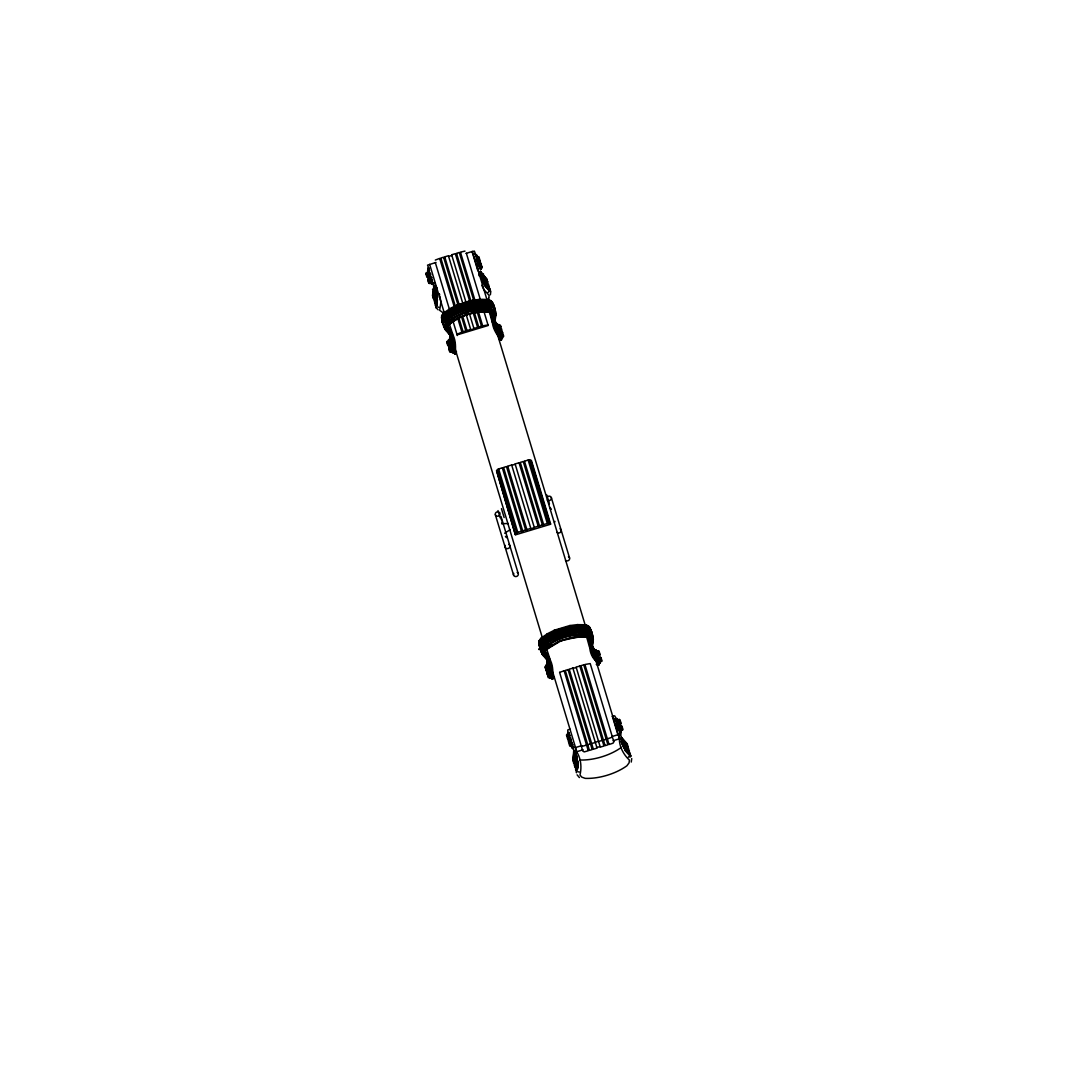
<?xml version="1.0" encoding="UTF-8"?>
<svg xmlns="http://www.w3.org/2000/svg" width="1074" height="1074" viewBox="0 0 1074 1074"><rect width="100%" height="100%" fill="white"/><g stroke="black" fill="none" stroke-linecap="round" stroke-linejoin="round"><path stroke-width="1.5" d="M554.976 521.387L554.493 522.474M631.727 758.526L631.257 762.057M449.402 341.639L449.912 335.491M449.67 343.505L450.167 337.343A90.78 41.631 -16.8 0 0 449.039 331.839M449.818 344.378L450.315 338.229A90.699 41.591 -16.8 0 0 449.187 332.725M450.154 343.935L450.53 339.317M450.261 345.868L450.704 339.505A90.699 41.591 -16.8 0 0 449.576 334.001M451.013 347.963L451.51 341.8A90.78 41.631 -16.8 0 0 443.924 327.234L441.454 317.703C453.805 304.6 474.95 298.21 492.496 302.291L495.705 311.608M451.832 349.681L452.342 343.532M546.747 666.833L547.243 660.671M547.149 669.572L547.498 662.537A90.78 41.631 -16.8 0 0 546.814 658.362M547.592 669.464L547.995 662.967M547.592 671.049L548.035 664.685A90.699 41.591 -16.8 0 0 546.908 659.194A90.699 41.591 -16.8 0 1 547.646 663.41M547.941 670.861L548.438 664.699M547.982 672.324L548.478 666.162A90.699 41.591 -16.8 0 0 545.431 656.778M548.344 673.156L548.854 666.994A90.78 41.631 -16.8 0 0 541.269 652.428L540.383 649.193L542.665 646.118L549.579 641.138M548.532 672.552L549.029 666.404A91.048 41.752 -16.8 0 0 546.706 658.228M549.176 674.875L549.673 668.713A91.008 41.738 -16.8 0 0 546.612 659.288M495.812 315.501L494.483 310.05M593.143 640.681L591.828 635.244L589.559 634.425M488.227 287.684L488.63 284.476L482.991 278.22L480.615 272.957M488.777 298.129L489.113 295.404L483.595 289.268L481.783 285.254M490.375 294.8L490.778 291.578L485.139 285.335L481.608 276.891M627.672 749.518L628.062 746.309L621.242 737.422M627.874 750.202L628.277 746.994L621.443 738.106M629.982 757.183L630.371 753.961L624.746 747.705L621.564 740.442M491.932 311.728L491.959 320.253L493.584 324.267M492.684 311.863L492.348 320.67M492.724 315.89L493.275 311.836M495.141 315.837L494.59 319.918A91.693 42.047 -16.8 0 0 498.98 332.014M500.793 332.39L496.967 327.543A91.048 41.752 -16.8 0 1 494.859 322.321L496.013 314.038L494.98 310.936C477.514 306.896 456.477 313.246 444.166 326.281L445.992 330.537M589.264 636.922L588.727 640.977L590.378 648.119M590.029 637.057L589.854 644.064M590.029 637.486L589.304 642.883L591.492 651.381M589.881 642.44L590.244 639.728M592.298 642.386L592.848 638.305L591.828 635.244M498.564 335.209L498.9 339.129L500.068 340.015L501.491 339.894L502.055 336.78M596.231 664.309L598.822 665.074L599.386 661.973M432.473 295.766L433.695 287.443M433.171 298.089L433.936 286.906M433.372 298.773L434.608 290.45L433.909 286.167M433.815 297.901L434.151 295.565M434.017 298.585L434.366 296.249M434.044 300.962L435.265 292.625L434.339 286.933M434.688 300.76L435.024 298.438M435.279 305.056L436.5 296.733L435.332 289.604M435.48 305.741L436.715 297.417L435.198 288.194M436.635 302.062L435.977 307.379L438.085 309.836M436.178 308.063L437.413 299.74L436.017 291.537M436.796 306.023L437.131 303.7M572.778 760.473L573.999 752.136M572.979 761.157L573.744 749.974M574.134 757.479L573.476 762.795L575.583 765.252M573.677 763.48L574.912 755.143L574.214 750.874M574.295 761.439L574.63 759.117M574.979 765.467L575.489 761.976M574.912 767.574L576.147 759.251L574.63 750.954M575.731 766.218L576.067 763.896M575.583 769.763L576.805 761.439L575.637 754.31M575.785 770.447L577.02 762.124L575.503 752.887M576.389 768.407L576.738 766.084M576.282 772.085L577.517 763.762M576.483 772.77L577.718 764.446L576.349 756.633M433.627 292.088L434.097 288.893M433.829 292.772L434.312 289.564M434.567 292.813L435.037 289.604M435.198 297.283L435.91 292.477M436.004 297.592L436.487 294.397M436.433 301.378L437.145 296.585M436.5 303.821L437.212 299.055M573.932 756.794L574.644 751.988M573.986 759.237L574.711 754.458M577.436 768.407L577.906 765.212M577.637 769.091L578.121 765.896M441.911 318.079L441.615 315.743L443.696 312.937L450.033 308.614M547.364 633.794L541.028 638.131L538.96 640.936L539.604 645.487M500.014 331.624L500.403 329.893M499.947 332.524L500.323 330.819M498.9 339.129L499.222 337.625C494.322 331.275 490.415 323.247 493.194 314.937L492.348 312.373L489.798 311.447L483.005 311.285M500.39 332.457L500.766 330.711M500.068 340.015L500.417 338.458C495.584 332.067 491.543 324.093 494.376 315.743L493.476 313.031C477.031 309.674 457.376 315.42 445.737 327.624L446.542 330.564L451.053 335.706A92.431 42.396 -16.8 0 1 453.671 351.44L455.282 353.99L456.504 351.923L455.403 350.862C455.967 342.861 454.772 334.001 447.858 328.617L447.16 326.013L448.771 323.838M501.679 338.485L501.545 335.853M501.048 340.176L501.41 338.552C496.658 332.108 492.483 324.2 495.369 315.823L494.402 312.923C477.943 309.164 458.41 315.232 446.583 327.181L447.334 329.946C454.302 335.33 455.349 344.217 454.866 352.205L456.02 353.319M501.182 337.545L502.001 336.202M501.491 339.894L501.41 336.78A92.015 42.195 -16.8 0 1 494.899 322.294M598.111 655.905L598.111 658.912M597.762 659.087L598.137 657.369M598.164 659.127L598.486 657.181L594.634 652.24A90.699 41.591 -16.8 0 1 592.526 647.031M597.399 665.209L597.748 663.651C592.929 657.248 588.888 649.273 591.707 640.936L590.807 638.211C582.712 635.405 573.758 637.862 565.676 639.742M598.379 665.356L598.325 662.336A92.431 42.396 -16.8 0 1 591.801 647.797L592.7 641.017L591.747 638.117C574.993 634.412 554.976 640.453 543.082 652.817L543.874 655.758L548.384 660.899A92.431 42.396 -16.8 0 1 551.002 676.62L552.627 679.184L553.835 677.117L552.573 674.821M598.822 665.074L598.742 661.96A92.015 42.195 -16.8 0 1 592.23 647.474L593.345 639.231L591.412 632.908C577.168 628.8 561.621 634.224 548.935 640.923C523.991 662.175 551.808 636.976 556.533 637.594M428.029 267.842L428.325 271.829L428.875 268.419L427.546 265.144L435.977 262.459M427.841 270.205L428.231 268.527M428.66 267.735L428.956 271.601M428.486 270.057L428.875 268.419M428.539 272.528L429.573 270.742L428.727 270.165M428.942 270.849L429.694 276.34M429.842 274.568L429.6 273.038M429.775 276.636L430.808 274.85L430.231 272.93M430.432 278.81L430.177 274.957M430.647 279.495L431.681 277.71L430.835 277.146M431.077 278.663L431.466 277.025M431.292 279.347L431.681 277.71M431.036 277.83L431.842 283.455M431.345 281.818L432.379 280.032L431.533 279.468M432.164 279.361L432.46 283.227M431.99 281.67L432.379 280.032M567.931 734.227L567.757 729.984L569.945 729.071M568.146 734.911L569.166 733.126L568.334 732.549M568.576 734.079L568.965 732.441M568.777 734.764L569.166 733.126M568.629 736.549L568.535 733.233M568.844 737.234L569.878 735.448L569.032 734.871M569.274 736.402L569.663 734.764M569.489 737.086L569.878 735.448M569.502 739.422L569.247 735.556M569.905 737.744L570.616 740.818M570.079 741.329L571.113 739.543L570.536 737.637M570.724 741.181L571.113 739.543M570.737 743.517L570.482 739.664M570.952 744.201L571.972 742.416L571.14 741.852M571.583 744.054L571.972 742.416M571.435 745.839L571.341 742.523M571.65 746.524L572.684 744.738L571.838 744.175M572.08 745.692L572.469 744.054M572.684 744.738L572.764 747.92M477.608 263.264L477.514 260.177L476.292 259.022L478.131 259.948M478.252 263.13L478.628 261.573M617.912 727.971L617.174 723.473L618.436 724.641L618.543 727.836M619.51 728.185L618.53 730.159L620.584 731.756M620.06 735.072L620.436 733.529M620.49 734.254L620.866 732.696M620.691 734.938L619.671 728.749L616.597 723.728M550.895 677.627L552.627 679.184M501.827 523.588L501.974 521.91M435.292 260.083L439.655 258.391L454.758 308.453M487.341 300.076L488.777 298.116M442.072 315.461L444.045 312.803M441.414 317.139C453.711 304.103 474.748 297.753 492.214 301.794L494.765 309.433M441.696 319.542C454.154 306.251 475.567 299.794 493.302 303.955M444.784 325.637A90.699 41.591 -16.8 0 0 442.73 323.663L441.844 320.414L444.421 317.018L450.664 312.641M452.342 343.532A91.008 41.738 -16.8 0 0 444.743 328.926L443.132 323.099C455.47 310.024 476.574 303.647 494.067 307.714L495.96 313.46A91.008 41.738 -16.8 0 0 497.718 329.825L501.545 334.672M445.173 327.489L447.254 324.697L453.349 320.428L460.907 316.588M539.403 640.654L541.39 637.983M540.893 651.609L538.786 642.896C551.137 629.794 572.294 623.403 589.827 627.485L591.693 632.331M539.041 644.722C551.499 631.445 572.912 624.987 590.633 629.149M541.752 642.212L539.188 645.595L539.564 646.87L541.873 643.769M540.383 644.534C552.815 632.546 572.415 626.625 589.411 629.726M542.853 648.521L541.417 650.455L542.357 654.63L547.847 660.886A92.015 42.195 -16.8 0 1 550.438 676.553L550.881 678.003M543.337 655.731L542.504 652.683L544.585 649.877L558.252 641.782M456.974 334.309L461.914 332.121M496.564 470.694L498.027 469.15L502.323 467.821L521.561 531.536L522.783 531.174L503.545 467.445L506.498 466.559L525.736 530.274L526.972 529.898L507.733 466.183L511.667 464.988L530.905 528.717L534.355 527.67L515.117 463.955L519.051 462.76L538.289 526.488L539.524 526.112L520.286 462.397L523.239 461.498L542.477 525.226L543.699 524.85L524.461 461.135L529.052 459.833L531.429 460.491L550.667 524.219L515.399 534.865L496.564 470.694L515.305 534.57M515.708 534.114L517.171 532.583L521.467 531.241M488.871 291.672L488.026 292.477M629.176 756.378L628.33 757.183M432.513 289.51L433.413 288.906M444.072 315.179C457.256 305.392 474.842 299.19 491.18 302.452M444.153 317.3L457.86 308.963M444.878 318.723L451.147 314.333M446.099 322.75C458.88 312.923 475.339 307.956 491.409 309.07M450.999 322.281L454.329 319.945M541.403 640.359C554.05 630.639 570.334 625.726 586.243 626.827M541.484 642.494L548.009 637.835M542.209 643.917L548.478 639.527L563.608 632.855M543.578 647.555C556.211 637.822 572.509 632.908 588.418 634.009M548.801 646.535L551.123 644.924M551.66 645.138L546.102 649.032L544.491 651.206L545.203 653.811C552.103 659.194 553.298 668.041 552.734 676.056L553.835 677.117M504.619 533.228L510.204 529.67M611.764 737.382L607.347 738.845M449.791 308.668L456.974 305.056M451.993 308.48L454.705 307.097M547.136 633.861L554.318 630.25M547.982 634.358L553.392 631.606M547.847 638.037L555.191 634.157M548.29 639.513L563.622 632.935L580.041 629.928M549.002 641.675C561.836 634.909 577.584 629.404 591.975 633.606L592.257 635.526C574.711 631.445 553.566 637.835 541.215 650.938L540.383 649.193M558.238 642.467L545.699 649.958L543.914 652.374L544.666 655.14C551.633 660.523 552.68 669.397 552.211 677.399L553.352 678.513M476.775 255.437L474.721 253.826L476.561 254.753L480.977 269.305M477.272 257.075L475.42 256.149L477.474 257.76M476.292 259.022L476.869 260.942L478.709 261.855M478.964 264.956L477.527 263.13L479.38 264.043M477.729 263.815L479.581 264.728M479.662 267.278L478.225 265.453L480.078 266.365M478.44 266.137L480.279 267.05M475.312 253.571L474.372 251.115L472.036 251.571L477.581 269.936L479.608 268.487L479.017 265.869M572.053 744.846L572.992 747.356L575.489 747.45L575.543 750.283C580.9 757.049 581.96 766.755 579.987 775.039L581.772 777.12L585.182 778.355A35.872 16.459 -16.8 0 0 626.921 765.762L629.082 762.835L629.418 760.11C623.188 754.297 618.705 745.638 619.416 737.033L617.886 734.656L612.341 716.291L614.677 715.821L616.865 719.446M616.463 720.359L615.227 719.218L615.617 718.278M615.227 719.218L617.08 720.13M617.631 724.238L615.724 720.855L617.577 721.782M615.926 721.54L617.778 722.453L618.275 724.091M619.268 729.662L618.033 728.508L618.423 727.568M618.033 728.508L619.886 729.434M617.886 734.656L619.913 733.193L619.322 730.575M456.853 305.07L472.667 300.29L480.548 299.391M457.403 305.714L464.854 302.989M457.793 309.124L473.996 304.09L490.026 303.445M460.397 316.817C471.11 312.749 483.528 308.963 494.819 312.507M554.184 630.25L570.012 625.484M554.748 630.908L559.218 629.27M555.137 634.318L571.328 629.283L587.357 628.639M556.238 637.594C566.951 633.083 580.913 630.129 591.412 632.908M559.702 641.245L564.051 639.648M557.742 642.01C568.482 638.023 580.846 634.116 592.15 637.701M439.857 259.076L441.011 258.727M443.777 257.881L444.931 257.532M448.623 256.418L451.859 255.451M455.551 254.337L456.692 253.988M459.471 253.142L460.625 252.806M466.062 253.37L472.399 251.464L487.22 300.559M477.662 256.995L478.843 256.646L480.36 261.694L479.179 262.043M427.774 272.487L426.016 272.89L427.371 277.387L429.09 276.864L427.734 272.366M478.011 258.163L479.192 257.8M478.064 258.364L479.246 258.002M426.727 275.253L428.445 274.743M478.829 260.888L480.011 260.526M427.331 277.267L429.063 276.743M479.514 263.143L480.696 262.781L482.226 267.842L481.031 268.191M429.184 283.415L430.942 283.012L429.587 278.515L427.868 279.039L429.224 283.536M427.908 279.159L429.627 278.636M479.917 264.513L481.112 264.15M428.58 281.401L430.312 280.878M480.628 266.822L481.81 266.473M480.682 267.037L481.864 266.674M463.069 331.772L465.834 330.94M466.989 330.591L470.681 329.476M473.916 328.51L477.608 327.395M478.749 327.046L481.528 326.201M482.682 325.852L487.999 324.939M457.148 334.873L488.173 325.503L483.81 311.084M499.142 325.462L500.336 325.1L501.853 330.148L500.659 330.51M447.012 341.626L448.744 341.102M499.491 326.617L500.685 326.254M499.544 326.832L500.739 326.469M447.683 343.881L449.429 343.358M500.309 329.356L501.504 328.993M448.288 345.882L450.073 345.479L448.717 340.982L446.972 341.519L448.328 346.003M500.994 331.611L502.189 331.248L503.719 336.296L502.511 336.659M450.181 352.151L448.825 347.654L450.57 347.13L451.147 340.982A90.699 41.591 -16.8 0 0 448.838 332.859M448.865 347.775L450.61 347.251L451.926 351.628L450.154 352.03M501.41 332.967L502.605 332.604M449.55 350.03L451.281 349.493M502.162 335.491L503.357 335.142M502.404 468.116L503.639 467.74M506.592 466.854L507.827 466.478M511.761 465.297L515.198 464.25M519.145 463.069L520.366 462.693M523.32 461.807L524.555 461.431M522.702 530.865L525.656 529.979M526.878 529.603L530.811 528.421M534.261 527.374L538.195 526.193M539.43 525.817L542.383 524.918M543.619 524.555L548.196 523.266L550.586 523.924M546.169 666.189L544.974 666.551L546.505 671.599L547.7 671.237M598.54 650.804L596.795 651.341L598.5 650.696L599.856 655.18L598.124 655.704L593.372 649.636A91.048 41.752 -16.8 0 1 592.123 647.085A91.048 41.752 -16.8 0 0 594.204 652.388L599.077 659.543M545.323 667.706L546.518 667.343M545.391 667.907L546.585 667.558M597.48 653.583L599.211 653.059M546.089 670.23L547.284 669.867M546.156 670.444L547.351 670.082M598.084 655.596L599.829 655.059M548.022 672.337L546.827 672.686L548.358 677.748L549.552 677.385M598.648 657.476L600.353 656.832L601.708 661.329L599.977 661.852M547.176 673.854L548.371 673.492M547.243 674.056L548.438 673.693M599.332 659.731L601.078 659.208M564.226 671.062L565.38 670.713M568.146 669.881L569.301 669.532M572.992 668.417L576.214 667.451M579.906 666.336L581.061 665.987M583.84 665.142L584.994 664.793M548.009 676.58L549.203 676.217M599.936 661.732L601.682 661.208M567.649 734.643L566.468 735.005L567.998 740.053L569.18 739.704M617.778 719.956L619.456 719.311L620.812 723.809L619.094 724.319L620.785 723.688M566.817 736.16L567.998 735.811M566.884 736.375L568.065 736.012M618.449 722.198L620.181 721.674M567.582 738.697L568.764 738.335M567.649 738.899L568.831 738.536M569.502 740.791L568.321 741.154L569.851 746.202L571.032 745.839M619.591 725.97L621.322 725.46L622.678 729.944M619.631 726.091L621.349 725.581M568.67 742.309L569.864 741.959M568.737 742.523L569.918 742.161M620.316 728.347L622.034 727.823M569.502 745.047L570.683 744.685M620.947 730.468L622.638 729.837M575.516 747.531L581.853 745.625M611.938 736.536L618.275 734.629M586.511 744.9L587.666 744.551M590.432 743.705L591.586 743.356M595.278 742.241L598.513 741.275M602.205 740.161L603.36 739.811M606.125 738.979L607.28 738.63M586.579 745.114L582.081 746.349M587.733 744.765L590.499 743.92M591.653 743.57L595.345 742.456M598.58 741.49L602.272 740.375M603.427 740.026L606.192 739.194M583.115 749.773L576.778 751.693L552.748 672.096M613.2 740.698L619.523 738.778L595.493 659.181M588.109 750.176L589.264 749.827M592.029 748.981L593.184 748.632M596.875 747.517L600.097 746.551M603.789 745.437L604.944 745.087M607.723 744.255L608.877 743.906M464.639 302.25C473.191 300.29 482.723 297.686 491.261 300.747L493.342 305.929M465.821 306.184L474.131 304.197M474.587 305.674C462.961 308.413 449.939 312.158 442.3 321.891L442.676 323.167C455.175 309.809 476.695 303.311 494.496 307.513L494.107 306.251L490.469 304.935L474.587 305.674L490.2 305.043M563.152 631.378L579.598 628.451M571.918 630.868C560.158 633.19 547.19 637.218 539.631 647.072L540.007 648.347C552.519 635.003 574.026 628.505 591.828 632.707L593.036 636.788A90.78 41.631 -16.8 0 0 592.15 642.279M569.905 625.551L577.879 624.571M578.47 625.551C564.226 626.988 548.317 631.056 538.745 642.333L539.242 643.272M571.851 630.666L587.747 629.914L591.385 631.23L590.995 629.955L586.981 628.545M573.664 632.707L576.765 632.344M551.351 509.264L549.875 507.384M501.692 523.669L508.311 523.535M482.481 274.085L483.568 274.085M448.623 331.772A91.048 41.752 -16.8 0 1 450.57 335.692A92.015 42.195 -16.8 0 1 453.107 351.359L455.282 353.99M482.011 303.177L489.65 303.365L493.664 304.761L494.725 307.97M491.046 307.124C474.01 306.345 454.678 310.936 443.052 323.999L443.884 325.744C455.819 312.306 477.541 305.754 494.926 310.332L494.644 308.426C477.192 303.043 455.175 311.353 443.132 323.099M577.651 624.652L585.317 624.759L588.606 625.941L592.096 634.627M577.45 625.471L586.082 625.726L589.545 626.988L590.673 631.123M579.893 630.049L587.8 630.116L591.438 631.431L591.828 632.707M580.336 636.479L587.129 636.64L589.68 637.567L590.525 640.117C588.633 647.166 590.029 655.1 595.251 660.403M438.957 307.285L437.816 307.083M579.262 771.991L578.121 771.79M487.609 299.646L490.737 300.774M491.382 305.459L493.731 306.305M584.954 624.826L588.069 625.954M592.311 636.13C574.845 632.089 553.808 638.439 541.497 651.475L542.504 652.683M443.737 313.246L439.682 310.319L440.89 302.17L439.937 296.37M464.975 251.115L460.41 252.122L475.151 300.948M579.396 777.576L577.1 774.824M428.123 271.145L429.305 272.232M431.627 282.771L432.809 283.858M571.932 747.477L573.113 748.565M573.315 749.236L572.133 748.162L567.703 733.542M474.721 253.826L475.943 254.981M476.869 260.942L478.091 262.083M477.527 263.13L478.749 264.271M478.225 265.453L479.46 266.594M477.581 269.936L479.111 272.326L479.004 275.736M615.026 718.533L616.248 719.687M612.341 716.277L613.469 717.338M615.724 720.855L616.946 722.01M617.751 725.38L619.013 726.561M617.174 725.648L618.866 728.333M617.832 727.836L619.725 731.206M620.383 731.072L618.624 728.253M500.873 335.625L501.625 337.921M452.302 351.211L454.772 353.99M549.915 676.915L552.103 679.184M481.421 273.024L487.059 279.28M482.132 275.347L487.757 281.603M482.602 276.783L487.113 281.804M482.803 277.468L486.535 281.616M482.374 278.448L487.985 284.677M484.226 282.328L489.865 288.57M485.408 286.073L489.14 290.222M484.522 285.563L489.341 290.906M621.725 737.731L627.364 743.987M622.893 741.49L626.639 745.638M622.021 740.966L626.84 746.323M622.678 743.154L628.29 749.384M623.256 745.074L625.43 747.464M624.531 747.021L630.169 753.277M625.243 749.343L628.465 752.928M624.625 749.585L627.874 753.183M624.826 750.256L630.438 756.485M487.26 279.965L480.44 271.078M487.972 282.287L482.333 276.031L480.347 271.4M489.207 286.396L483.568 280.139L480.32 272.93M486.992 284.838L488.563 286.583M490.066 289.255L484.441 282.999L480.588 274.488M490.563 290.906L484.938 284.65L481.971 278.072M627.565 744.671L621.94 738.415L619.953 733.784M628.934 749.182L623.296 742.926L621.51 738.979M629.512 751.088L623.873 744.832L621.497 739.57M626.504 748.672L628.867 751.29M627.377 751.545L630.868 755.599M631.082 756.284L625.444 750.028L622.262 742.765M447.146 325.247L449.831 328.322L452.423 335.195M447.482 326.805L452.409 334.283M448.999 332.322L450.798 334.39M446.744 330.456L449.456 333.544A91.693 42.047 -16.8 0 1 452.53 343.022M450.516 335.692L445.025 329.436L444.086 325.274L444.166 326.281M544.478 650.441L547.176 653.516L549.754 660.389M543.927 650.978L547.753 655.422L550.626 663.719M545.216 653.328L549.002 659.382M545.122 654.026L546.921 656.08M544.531 655.462L546.344 657.516M542.263 653.583L545.887 657.704M434.782 298.908L432.674 296.451L433.909 288.114L433.211 283.845M436.729 305.325L434.621 302.868L435.843 294.545L434.675 287.416M576.443 768.125L574.335 765.668L575.57 757.331L574.63 751.639M495.289 321.784L499.115 326.63M499.934 328.322L496.107 323.475A90.78 41.631 -16.8 0 1 494.376 319.622M500.296 329.141L496.47 324.294A90.699 41.591 -16.8 0 1 494.362 319.099M499.759 328.953L495.933 324.106A91.048 41.752 -16.8 0 1 494.201 320.227M500.739 330.617L496.846 325.57A90.699 41.591 -16.8 0 1 494.752 320.374M501.128 331.893L496.524 325.798A90.995 41.738 -16.8 0 1 494.402 320.576A91.048 41.752 -16.8 0 0 496.04 324.442M501.276 332.792L496.873 327.208A91.048 41.752 -16.8 0 1 494.752 321.972M592.62 646.978L596.446 651.824M597.265 653.516L593.439 648.669A90.78 41.631 -16.8 0 1 592.19 646.132M597.627 654.334L593.801 649.488A90.699 41.591 -16.8 0 1 592.083 645.622A90.699 41.591 -16.8 0 0 594.191 650.75M597.09 654.147L593.264 649.3A91.048 41.752 -16.8 0 1 592.016 646.749M598.07 655.811L594.244 650.965A90.699 41.591 -16.8 0 1 592.15 645.756M598.876 659.866L595.05 655.019A91.008 41.738 -16.8 0 1 593.291 638.654M501.075 518.943L501.612 520.084M505.424 536.342L506.633 537.658L506.539 536.262M598.513 662.725L599.01 663.678M449.469 324.241L452.664 334.041M449.294 328.859L451.268 332.859M449.684 330.188L451.013 332.859M546.814 649.434L550.009 659.235M437.212 288.342L435.225 285.563L435.185 282.744L432.688 282.65L431.748 280.153M481.434 277.951L483.233 281.912M482.535 280.905L484.32 284.878M621.148 741.329L624.128 747.934M621.645 742.966L624.021 748.256M490.952 316.36L492.577 320.374M492.536 322.173L493.624 324.845M492.201 322.106L489.422 312.172M589.532 647.3L586.766 637.365M434.93 286.879L435.628 288.637M434.5 287.201L435.185 289.121M435.896 291.443L435.212 289.524A240.12 110.125 -16.8 0 0 433.789 286.154M574.603 751.223L575.852 754.995M575.302 753.545L576.201 756.15M590.995 629.955L592.512 634.64M620.114 720.09L620.933 722.789M621.967 726.239L622.786 728.937M599.158 651.475L599.977 654.173M601.01 657.61L601.829 660.322M493.664 304.761L494.04 306.036C476.252 301.834 454.732 308.332 442.233 321.69L441.844 320.414M493.141 304.627C482.642 301.848 468.68 304.801 457.967 309.312C452.516 313.071 438.353 316.562 443.508 324.912M551.351 497.651L569.569 557.997M498.833 324.455L502.82 337.666M500.35 330.644L500.806 332.188M498.47 324.563L502.457 337.773M617.268 718.573L621.242 731.783M477.353 255.988L481.34 269.198M596.285 649.958L600.272 663.168M616.906 718.681L620.893 731.891M498.296 326.469L497.866 325.019A92.015 42.195 -16.8 0 1 494.846 321.448M595.922 650.065L597.56 655.502M597.681 655.838L599.91 663.276M595.64 651.663L595.197 650.213A92.015 42.195 -16.8 0 1 592.177 646.642M475.514 254.256L476.01 255.894M476.212 256.579L476.869 258.767M477.46 260.673L478.118 262.862M478.319 263.546L478.816 265.184M615.818 718.962L616.315 720.6M616.516 721.285L617.174 723.473M594.647 650.186L595.077 651.582M480.91 274.568L481.474 276.421M621.215 739.274L621.779 741.127M621.913 741.597L622.477 743.45M480.481 275.441L480.843 276.622M546.773 494.966L549.445 503.854M621.282 741.785L621.846 743.651M497.114 333.329L585.317 625.471M530.851 460.343L549.995 523.763M529.415 459.873L548.559 523.307M466.358 253.276L480.427 299.861M528.153 460.021L547.31 523.441M478.386 311.648L482.763 326.16L481.608 326.509L477.232 311.997M473.903 300.948L459.269 252.471L456.49 253.316L471.137 301.781M473.983 311.259L478.843 327.342L477.688 327.691L473.312 313.178M469.607 300.895L455.336 253.652L451.644 254.78L465.915 302.009M469.62 314.293L473.996 328.805L470.774 329.785L465.915 313.689M462.679 302.989L448.422 255.746L444.73 256.861L459.363 305.338M462.706 316.387L467.083 330.899L465.928 331.248L461.552 316.736M458.316 306.023L443.575 257.21L440.81 258.042L455.551 306.869M458.773 317.568L463.163 332.081L462.008 332.43L457.618 317.917M498.631 468.935L517.775 532.355M435.332 262.647L449.402 309.218M453.268 322.052L457.336 335.531M497.504 469.513L516.648 532.932M439.333 293.699L439.696 294.934M429.64 264.365L444.18 312.521M454.839 347.842L542.558 638.386M436.312 290.571L436.675 291.752M575.919 752.941L576.282 754.136M576.617 755.277L577.181 757.143M434.983 288.436L435.547 290.289M435.682 290.759L436.245 292.611M501.451 508.646L504.136 517.534M575.986 755.465L576.55 757.318M551.418 675.157L551.808 676.459M571.381 743.369L572.053 745.598M450.261 344.271L450.718 345.801M452.584 351.722L452.127 350.205A91.518 41.98 -16.8 0 0 449.55 334.605M448.784 339.572L452.772 352.769M427.801 270.957L431.788 284.154M448.422 339.679L452.409 352.876M567.354 733.649L571.341 746.846M427.439 271.064L431.426 284.261M546.236 665.074L550.21 678.271M501.008 516.473L518.272 573.637M545.874 665.182L549.848 678.392M497.987 510.593L500.175 517.856M446.851 342.512L447.67 345.237M448.717 348.661L449.536 351.386M425.895 273.897L426.727 276.609M427.761 280.046L428.58 282.757M495.342 514.714L513.56 575.06M538.96 640.936L539.779 643.97M539.98 646.924L542.075 654.12A91.008 41.738 -16.8 0 1 545.861 658.187M538.786 642.896L539.658 646.078M621.416 739.624L622.115 742.282M480.615 273.279L481.823 277.575M577.893 761.426L578.362 764.299M577.678 760.741L578.148 763.614M576.711 756.244L577.208 759.855M436.876 292.437L437.615 297.471M436.178 290.114L436.648 292.974M489.986 310.95L490.362 313.93M559.997 528.784A2.457 2.188 -16.8 0 1 560.709 531.992A2.457 2.188 -16.8 0 1 557.057 532.422M508.7 544.424A2.457 2.188 -16.8 0 1 509.6 547.391A2.457 2.188 -16.8 0 1 506.257 548.398A2.457 2.188 -16.8 0 1 505.371 545.431M621.376 747.383A35.872 16.459 -16.8 0 1 579.638 759.989M574.805 752.471A240.12 110.125 -16.8 0 1 575.516 754.23M621.631 740.295A240.12 110.125 -16.8 0 1 621.242 738.442M546.894 659.785A91.518 41.98 -16.8 0 1 549.458 675.398M548.089 663.302A91.048 41.752 -16.8 0 0 547.727 660.483A91.048 41.752 -16.8 0 1 548.921 666.068M549.834 671.237A91.693 42.047 -16.8 0 1 549.364 674.365M546.787 658.738A91.693 42.047 -16.8 0 1 548.183 661.329M548.733 662.671A91.693 42.047 -16.8 0 1 549.861 668.216M547.203 660.094A91.518 41.98 -16.8 0 1 546.693 666.256M547.351 661.678A92.015 42.195 -16.8 0 1 546.894 664.793M540.45 650.132A90.699 41.591 -16.8 0 1 542.504 652.106M540.074 648.857A90.699 41.591 -16.8 0 1 542.115 650.831M546.975 659.396A90.699 41.591 -16.8 0 1 548.102 664.9M547.74 660.523A90.995 41.738 -16.8 0 1 548.304 663.289M592.096 640.05A90.699 41.591 -16.8 0 1 592.888 635.915M594.781 653.126A90.78 41.631 -16.8 0 1 592.204 645.071M598.93 660.456A91.518 41.98 -16.8 0 1 592.432 646.038M594.311 652.737A91.048 41.752 -16.8 0 1 592.19 647.501M593.855 650.992A90.995 41.738 -16.8 0 1 592.123 647.125M598.433 659.543A91.693 42.047 -16.8 0 1 594.607 654.697M596.164 651.314A91.518 41.98 -16.8 0 1 592.338 646.467M596.271 652.361A91.693 42.047 -16.8 0 1 592.445 647.515M481.112 274.917A240.12 110.125 -16.8 0 1 480.722 273.065M481.327 275.602A240.12 110.125 -16.8 0 1 480.642 272.004M434.299 287.08A240.12 110.125 -16.8 0 1 434.997 288.839M497.316 324.992A92.431 42.396 -16.8 0 1 494.295 321.421M498.833 326.12A91.518 41.98 -16.8 0 1 495.007 321.274M498.927 327.167A91.693 42.047 -16.8 0 1 496.819 324.831M501.598 335.263A91.518 41.98 -16.8 0 1 495.101 320.844M496.913 325.771A90.699 41.591 -16.8 0 1 494.805 320.576M494.564 312.225A90.699 41.591 -16.8 0 1 495.168 309.446M497.302 327.046A90.699 41.591 -16.8 0 1 494.644 317.542M497.45 327.932A90.78 41.631 -16.8 0 1 494.913 315.743M494.496 312.024A90.699 41.591 -16.8 0 1 495.114 309.245M443.562 326.415A90.699 41.591 -16.8 0 1 445.616 328.389M450.892 336.686A91.048 41.752 -16.8 0 1 451.59 340.874M450.999 337.021A91.048 41.752 -16.8 0 1 451.698 341.21M450.06 333.933A91.048 41.752 -16.8 0 1 450.624 336.699M449.966 333.584A91.048 41.752 -16.8 0 1 450.65 337.773M449.993 333.007A91.693 42.047 -16.8 0 1 450.14 340.418M449.496 332.081A91.518 41.98 -16.8 0 1 449.362 341.062M449.644 334.215A90.699 41.591 -16.8 0 1 450.758 339.706M449.979 333.987A90.995 41.738 -16.8 0 1 450.744 336.699M450.06 333.464A92.015 42.195 -16.8 0 1 449.563 339.599M450.503 333.141A92.431 42.396 -16.8 0 1 450.006 339.277M500.054 514.433A2.457 2.188 -16.8 0 1 496.859 516.138A2.457 2.188 -16.8 0 1 495.49 513.211A2.457 2.188 -16.8 0 1 498.913 512.029M499.813 512.781A2.457 2.188 -16.8 0 1 500.054 513.291M517.131 572.361A2.457 2.188 -16.8 0 1 518.03 575.328A2.457 2.188 -16.8 0 1 514.701 576.335A2.457 2.188 -16.8 0 1 513.802 573.368M547.27 496.9A2.457 2.188 -16.8 0 1 550.72 496.698A2.457 2.188 -16.8 0 1 550.72 499.813A2.457 2.188 -16.8 0 1 547.27 500.028M568.428 556.721A2.457 2.188 -16.8 0 1 569.153 559.93A2.457 2.188 -16.8 0 1 565.488 560.36M613.804 741.704L613.066 743.181L609.052 744.483L584.9 664.497L590.217 663.584L613.804 741.704M559.621 672.364L582.779 751.075L584.216 751.894L588.284 750.753L564.132 670.767L559.621 672.364M568.052 669.585L565.286 670.418L589.438 750.404L592.204 749.571L568.052 669.585M572.898 668.122L569.207 669.236L593.358 749.222L597.05 748.108L572.898 668.122M579.826 666.028L576.134 667.142L600.285 747.128L603.964 746.014L579.826 666.028M583.746 664.846L580.98 665.679L605.118 745.665L607.897 744.832L583.746 664.846"/></g></svg>
